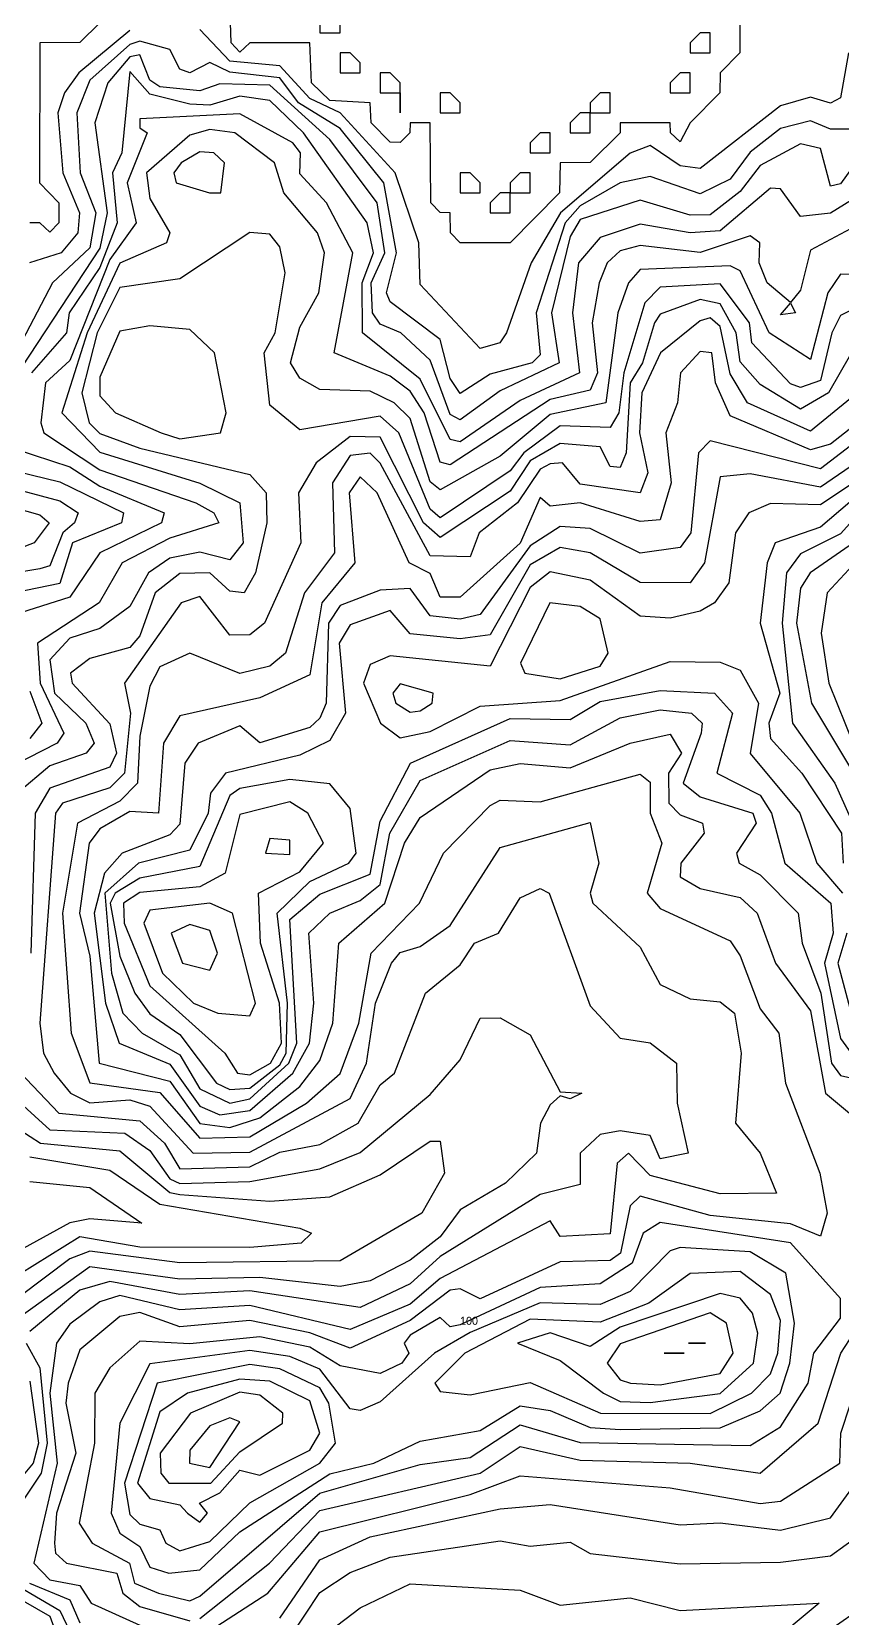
# Model space of a CAD drawing. Header units: metres. Extents: x 310028 to 360472, y 4137098 to 4159193.
# Drawn here: x 313210 to 314425, y 4144065 to 4146444 of the extents above; entities that cross this region are included whole.
import ezdxf

# ---------------------------------------------------------------- set-up
doc = ezdxf.new("R2010")
doc.units = ezdxf.units.M
for name, color, linetype in [('COAST', 5, 'Continuous'), ('CONTOUR', 254, 'Continuous'), ('CONTOUR_INDEX', 33, 'Continuous'), ('CONTOUR_LABELS', 7, 'Continuous')]:
    doc.layers.add(name, color=color, linetype=linetype)

msp = doc.modelspace()

# ---------------------------------------------------------------- linework, layer by layer
at = {"layer": 'COAST'}
for points in [[(314272.1, 4146517.5), (314271.9, 4146412.5), (314242.2, 4146382.5), (314242, 4146352.5), (314197.1, 4146307.5), (314182.5, 4146279), (314167.7, 4146292.5), (314167.5, 4146307.5), (314092.5, 4146307.5), (314092.2, 4146292.5), (314047.5, 4146248.3), (314002.5, 4146247.5), (314001.6, 4146202.5), (313927.5, 4146127.8), (313852.5, 4146127.7), (313838, 4146142.5), (313837.7, 4146172.5), (313822.5, 4146173.2), (313808.7, 4146187.5), (313807.5, 4146307.5), (313777.5, 4146307.5), (313777.4, 4146292.5), (313762.5, 4146278), (313747.5, 4146278.6), (313719, 4146307.5), (313717.5, 4146337.6), (313657.5, 4146341), (313629.8, 4146367.5), (313627.5, 4146427.6), (313537.5, 4146427.6), (313522.5, 4146413.5), (313509.2, 4146427.5), (313507.5, 4146487.8)], [(313312.5, 4146457.6), (313282.5, 4146428.1), (313222.5, 4146427.5), (313222, 4146217.5), (313251.3, 4146187.5), (313251.1, 4146157.5), (313237.5, 4146143.4), (313222.5, 4146157.6), (313207.5, 4146157.6)], [(313642.5, 4146442.5), (313672.5, 4146442.5), (313672.5, 4146457.5), (313657.5, 4146472.5), (313642.5, 4146472.5), (313642.5, 4146442.5)], [(314197.5, 4146412.5), (314227.5, 4146412.5), (314227.5, 4146442.5), (314212.5, 4146442.5), (314197.5, 4146427.5), (314197.5, 4146412.5)], [(313672.5, 4146382.5), (313702.5, 4146382.5), (313702.5, 4146397.5), (313687.5, 4146412.5), (313672.5, 4146412.5), (313672.5, 4146382.5)], [(313732.5, 4146352.5), (313762.5, 4146352.5), (313762.5, 4146367.5), (313747.5, 4146382.5), (313732.5, 4146382.5), (313732.5, 4146352.5)], [(314167.5, 4146352.5), (314197.5, 4146352.5), (314197.5, 4146382.5), (314182.5, 4146382.5), (314167.5, 4146367.5), (314167.5, 4146352.5)], [(313762.5, 4146322.5), (313762.5, 4146352.5), (313762.5, 4146322.5)], [(313822.5, 4146322.5), (313852.5, 4146322.5), (313852.5, 4146337.5), (313837.5, 4146352.5), (313822.5, 4146352.5), (313822.5, 4146322.5)], [(314047.5, 4146322.5), (314077.5, 4146322.5), (314077.5, 4146352.5), (314062.5, 4146352.5), (314047.5, 4146337.5), (314047.5, 4146322.5)], [(314017.5, 4146292.5), (314047.5, 4146292.5), (314047.5, 4146322.5), (314032.5, 4146322.5), (314017.5, 4146307.5), (314017.5, 4146292.5)], [(313957.5, 4146262.5), (313987.5, 4146262.5), (313987.5, 4146292.5), (313972.5, 4146292.5), (313957.5, 4146277.5), (313957.5, 4146262.5)], [(313852.5, 4146202.5), (313882.5, 4146202.5), (313882.5, 4146217.5), (313867.5, 4146232.5), (313852.5, 4146232.5), (313852.5, 4146202.5)], [(313927.5, 4146202.5), (313957.5, 4146202.5), (313957.5, 4146232.5), (313942.5, 4146232.5), (313927.5, 4146217.5), (313927.5, 4146202.5)], [(313897.5, 4146172.5), (313927.5, 4146172.5), (313927.5, 4146202.5), (313912.5, 4146202.5), (313897.5, 4146187.5), (313897.5, 4146172.5)]]:
    msp.add_lwpolyline(points, dxfattribs=at)
at = {"layer": 'CONTOUR'}
for points, elevation in [([(314437.5, 4146298), (314407.5, 4146298.1), (314377.5, 4146310.6), (314332.5, 4146298.8), (314287.5, 4146263.7), (314257.5, 4146223.1), (314212.5, 4146200.9), (314137.5, 4146226.9), (314092.5, 4146217.6), (314032.5, 4146183), (314009.9, 4146157.5), (313966.7, 4146022.5), (313972.5, 4145959.5), (313960.3, 4145947.5), (313897.5, 4145930.5), (313852.5, 4145901.5), (313837.5, 4145924.1), (313822.5, 4145982.5), (313747.5, 4146039.1), (313742.2, 4146052.5), (313757.1, 4146112.5), (313738.4, 4146217.5), (313672.5, 4146298.9), (313610.2, 4146337.5), (313582.5, 4146375.2), (313507.5, 4146383.5), (313477.5, 4146398.1), (313447.5, 4146382.7), (313432.5, 4146388.1), (313417.5, 4146417.3), (313372.5, 4146430), (313357.5, 4146424.8), (313297.5, 4146371.6), (313278, 4146322.5), (313283, 4146232.5), (313306.7, 4146172.5), (313297.5, 4146120.3), (313241.8, 4146067.5), (313115.8, 4145827.5)], 20), ([(313357.5, 4146445.8), (313281, 4146382.5), (313259.8, 4146352.5), (313249.6, 4146322.5), (313257.1, 4146232.5), (313281.8, 4146172.5), (313279.5, 4146142.5), (313254.8, 4146112.5), (313207.3, 4146097.5)], 10), ([(314434.8, 4146412.5), (314422.5, 4146345.1), (314407.5, 4146337.2), (314377.5, 4146345.8), (314332.5, 4146333), (314212.5, 4146239.1), (314182.5, 4146243), (314137.5, 4146273.4), (314107.5, 4146262.1), (314002.9, 4146172.5), (313959, 4146097.5), (313922, 4145992.5), (313912, 4145977.5), (313882.5, 4145969), (313792.5, 4146065), (313790.5, 4146127.5), (313755, 4146232.5), (313672.9, 4146322.5), (313627.5, 4146344.1), (313582.5, 4146393.1), (313507.5, 4146399.9), (313462.5, 4146447.4)], 10), ([(314512.5, 4146341.1), (314422.5, 4146216.1), (314407.5, 4146212.6), (314392.5, 4146269.1), (314362.5, 4146276), (314302.5, 4146243.7), (314272.5, 4146204.4), (314227.5, 4146169.5), (314197.5, 4146169.3), (314122.5, 4146191.7), (314032.5, 4146162.7), (314017.5, 4146137.2), (313989.6, 4146022.5), (314000.8, 4145947.5), (313912.5, 4145905.8), (313852.5, 4145862.1), (313837.5, 4145870.3), (313807.5, 4145951.7), (313763.5, 4145992.5), (313732.5, 4146005.4), (313721.4, 4146022.5), (313719, 4146067.5), (313739.8, 4146112.5), (313728.4, 4146187.5), (313657.5, 4146282.6), (313567.5, 4146363.9), (313492.5, 4146365.8), (313462.5, 4146355.4), (313402.5, 4146361.4), (313387.5, 4146371.5), (313372.5, 4146409.3), (313357.5, 4146406.4), (313324.3, 4146367.5), (313304.9, 4146307.5), (313323.6, 4146172.5), (313312.5, 4146119.8), (313159.4, 4145887.5)], 30), ([(314512.5, 4146237.3), (314407.5, 4146172.2), (314362.5, 4146167.3), (314332.5, 4146208.8), (314317.5, 4146209.4), (314242.5, 4146145.8), (314197.5, 4146142.8), (314122.5, 4146155.8), (314062.5, 4146135.7), (314030, 4146097.5), (314021, 4146022.5), (314031.4, 4145932.5), (313942.5, 4145891.3), (313852.5, 4145829.3), (313837.5, 4145832.5), (313792.5, 4145923), (313706.1, 4145992.5), (313705.5, 4146067.5), (313722.8, 4146112.5), (313713.4, 4146157.5), (313618, 4146292.5), (313567.5, 4146340.8), (313522.5, 4146347.4), (313477.5, 4146334), (313447.5, 4146335.4), (313387.5, 4146350.7), (313357.5, 4146384.3), (313345.5, 4146262.5), (313331.4, 4146232.5), (313338.5, 4146157.5), (313312.5, 4146090.5), (313266.7, 4146022.5), (313262.6, 4145992.5), (313210.2, 4145932.5)], 40), ([(314482.5, 4146078.7), (314422.5, 4146080.8), (314403.5, 4146052.5), (314377.5, 4145952.6), (314315.5, 4145992.5), (314272.5, 4146085.6), (314257.5, 4146093.2), (314122.5, 4146087.6), (314104.8, 4146067.5), (314088.9, 4146022.5), (314071, 4145887.5), (313987.5, 4145870.2), (313912.5, 4145807.8), (313822.5, 4145757), (313807.5, 4145769), (313777.5, 4145864.2), (313753.7, 4145887.5), (313717.5, 4145905.2), (313642.5, 4145907.5), (313612.5, 4145924.9), (313598.2, 4145947.5), (313612.5, 4146001.1), (313641, 4146052.5), (313649.3, 4146112.5), (313639, 4146142.5), (313588.5, 4146202.5), (313574.4, 4146247.5), (313515, 4146292.5), (313477.5, 4146297.3), (313447.5, 4146289.3), (313382.7, 4146232.5), (313387.5, 4146193.9), (313417.4, 4146142.5), (313412.3, 4146127.5), (313342.5, 4146097), (313293.6, 4145992.5), (313255.4, 4145872.5), (313312.5, 4145813.7), (313462.5, 4145767.4), (313522.5, 4145737.9), (313527.2, 4145677.5), (313507.5, 4145652.1), (313462.5, 4145663.7), (313417.5, 4145654.8), (313385.3, 4145632.5), (313357.5, 4145582.1), (313312.5, 4145549.3), (313267.5, 4145535), (313237.5, 4145502.1), (313244.8, 4145452.5), (313291.4, 4145407.5), (313303.9, 4145377.5), (313291.9, 4145362.5), (313237.5, 4145343.1), (313189.3, 4145302.5)], 60), ([(313477, 4146202.5), (313493.9, 4146202.5), (313499.3, 4146247.5), (313483.6, 4146262.5), (313462.5, 4146264.2), (313434.3, 4146247.5), (313423.5, 4146232.5), (313426.9, 4146217.5), (313477, 4146202.5)], 70), ([(314437.5, 4146026.3), (314422.5, 4146018.5), (314409.9, 4145992.5), (314392.5, 4145921.1), (314362.5, 4145910.5), (314347.5, 4145916), (314289.7, 4145977.5), (314286.4, 4146007.5), (314242.5, 4146066.1), (314152.5, 4146061.2), (314129.4, 4146037.5), (314097.7, 4145932.5), (314090.4, 4145872.5), (314077.5, 4145850.9), (314002.5, 4145853), (313948, 4145812.5), (313927.5, 4145785.5), (313822.5, 4145715), (313807.5, 4145728), (313760.5, 4145842.5), (313732.5, 4145867.6), (313612.5, 4145847.3), (313567.5, 4145884.2), (313558.7, 4145962.5), (313575.1, 4145992.5), (313590.2, 4146082.5), (313582.5, 4146121.4), (313567.5, 4146140.8), (313537.5, 4146143.1), (313432.5, 4146073.8), (313342.5, 4146060.4), (313308.3, 4145992.5), (313285.3, 4145902.5), (313296.5, 4145857.5), (313312.5, 4145841.5), (313372.5, 4145819.8), (313537.5, 4145780.4), (313561.9, 4145752.5), (313562.9, 4145707.5), (313546, 4145632.5), (313528.9, 4145602.5), (313507.5, 4145605.4), (313477.5, 4145632.6), (313432.5, 4145631.6), (313395.4, 4145602.5), (313372.5, 4145538.5), (313357.5, 4145520.6), (313297.5, 4145504.4), (313268.4, 4145482.5), (313271.2, 4145467.5), (313327.5, 4145406.3), (313337.5, 4145362.5), (313327.5, 4145341.1), (313237.5, 4145310), (313215.6, 4145272.5), (313209.3, 4145062.5)], 70), ([(314437.5, 4145960.2), (314404.8, 4145902.5), (314362.5, 4145878.2), (314302.5, 4145915.1), (314272.5, 4145948.9), (314266.1, 4145992.5), (314242.5, 4146036.1), (314212.5, 4146042.5), (314152.5, 4146020.8), (314143.8, 4146007.5), (314126, 4145947.5), (314107.4, 4145917.5), (314101.5, 4145812.5), (314092.5, 4145790.6), (314077.5, 4145792.3), (314062.5, 4145821.7), (314002.5, 4145826.8), (313957.5, 4145800.9), (313927.5, 4145755.1), (313822.5, 4145685.8), (313797.8, 4145707.5), (313732.5, 4145836.2), (313687.5, 4145837.1), (313637, 4145797.5), (313610.1, 4145752.5), (313613.8, 4145677.5), (313559.5, 4145557.5), (313537.5, 4145539.6), (313507.5, 4145539.4), (313462.5, 4145597.3), (313434.6, 4145587.5), (313349.4, 4145467.5), (313358.7, 4145422.5), (313349.6, 4145332.5), (313327.5, 4145310.5), (313256.7, 4145287.5), (313246, 4145272.5), (313222.6, 4144957.5), (313228.1, 4144912.5), (313243.9, 4144882.5), (313268.4, 4144852.5), (313297.5, 4144837.7), (313357.5, 4144842.5), (313387.5, 4144832.9), (313452.6, 4144762.5), (313537.5, 4144764), (313687.5, 4144844.3), (313712.2, 4144897.5), (313725.9, 4144987.5), (313749.6, 4145047.5), (313762.5, 4145063.4), (313792.5, 4145072.5), (313837.5, 4145104), (313912.5, 4145220.7), (314047.5, 4145258.1), (314060.3, 4145197.5), (314047.5, 4145152.5), (314051.5, 4145137.5), (314122.5, 4145071.3), (314152.5, 4145015.4), (314197.5, 4144994.1), (314242.5, 4144989.4), (314263.6, 4144972.5), (314273.6, 4144912.5), (314265.3, 4144807.5), (314302.4, 4144762.5), (314326.6, 4144702.5), (314242.5, 4144701.3), (314137.5, 4144729.1), (314104.7, 4144762.5), (314087.7, 4144747.5), (314077.5, 4144641.5), (314002.5, 4144637.6), (313987.5, 4144661.1), (313822.5, 4144574.7), (313777.5, 4144535.8), (313687.5, 4144498.1), (313537.5, 4144534.2), (313432.5, 4144527.7), (313342.5, 4144548.9), (313312.5, 4144539.4), (313267.5, 4144506), (313247.7, 4144477.5), (313237.5, 4144402.5), (313248.7, 4144297.5), (313213.4, 4144147.5), (313237.5, 4144122.8), (313282.5, 4144114.3), (313299.6, 4144087.5), (313372.5, 4144054.5)], 80), ([(314497.5, 4145942.9), (314377.5, 4145845.1), (314283.4, 4145887.5), (314257.5, 4145931.1), (314242.5, 4146002), (314227.5, 4146015.1), (314212.5, 4146010.7), (314152.8, 4145962.5), (314124.9, 4145902.5), (314121.4, 4145842.5), (314133.7, 4145782.5), (314122.5, 4145752.9), (314032.5, 4145765.6), (314005.9, 4145797.5), (313987.5, 4145796.1), (313972.5, 4145788.3), (313938.6, 4145737.5), (313881, 4145692.5), (313867.5, 4145656.6), (313807.5, 4145658.3), (313732.5, 4145797.1), (313717.5, 4145812.4), (313687.5, 4145808.8), (313661.1, 4145767.5), (313664, 4145662.5), (313619.1, 4145602.5), (313590.7, 4145512.5), (313567.5, 4145492.9), (313522.5, 4145481.7), (313447.5, 4145512.2), (313402.5, 4145492), (313387.5, 4145463), (313372.5, 4145387.8), (313369.2, 4145317.5), (313342.5, 4145290.5), (313279.1, 4145257.5), (313256.5, 4145122.5), (313269.8, 4144942.5), (313297.5, 4144868), (313402.5, 4144853.5), (313462.5, 4144784.9), (313537.5, 4144787), (313622.4, 4144837.5), (313672.5, 4144882.1), (313700.5, 4144957.5), (313719.3, 4145062.5), (313791.5, 4145137.5), (313827.5, 4145212.5), (313897.5, 4145283.6), (313912.5, 4145291.8), (313972.5, 4145289.4), (314122.5, 4145330.9), (314137.5, 4145318.7), (314137.6, 4145272.5), (314154.9, 4145227.5), (314133.1, 4145152.5), (314152.5, 4145129.4), (314257.5, 4145081.1), (314272.5, 4145058.4), (314302.5, 4144978.8), (314330, 4144942.5), (314340.2, 4144867.5), (314391.6, 4144732.5), (314402.8, 4144672.5), (314392.5, 4144637.8), (314347.5, 4144656.6), (314227.5, 4144669.2), (314122.5, 4144698.2), (314107.5, 4144683.5), (314093, 4144612.5), (314077.5, 4144601.4), (314002.5, 4144599.6), (313882.5, 4144544), (313852.5, 4144559.2), (313837.5, 4144557.2), (313777.5, 4144511.4), (313687.5, 4144470), (313627.5, 4144492.9), (313537.5, 4144511.4), (313432.5, 4144502.2), (313372.5, 4144523.5), (313342.5, 4144517.7), (313282.5, 4144467.7), (313265.1, 4144417.5), (313261.7, 4144387.5), (313276.6, 4144312.5), (313247.6, 4144222.5), (313244.5, 4144177.5), (313245.9, 4144162.5), (313262.5, 4144147.5), (313337.8, 4144132.5), (313347, 4144102.5), (313372.5, 4144082.5), (313447.5, 4144061)], 90), ([(313404.3, 4145842.5), (313432.5, 4145833.5), (313493.4, 4145842.5), (313502, 4145872.5), (313484.5, 4145962.5), (313447.5, 4145997.7), (313387.5, 4146003.2), (313342.5, 4145995.3), (313312.5, 4145926.1), (313312.5, 4145898.2), (313335.9, 4145872.5), (313404.3, 4145842.5)], 80), ([(314482.5, 4145857.7), (314392.5, 4145788.6), (314227.5, 4145830.7), (314209.7, 4145812.5), (314198.3, 4145692.5), (314182.5, 4145670.9), (314122.5, 4145662.4), (314047.5, 4145699), (314002.5, 4145702.3), (313957.5, 4145673.4), (313882.5, 4145570.3), (313852.5, 4145563.1), (313807.5, 4145568.1), (313777.5, 4145609.1), (313732.5, 4145606.9), (313672.5, 4145583.7), (313655.3, 4145557.5), (313651.6, 4145437.5), (313642.5, 4145415), (313627.5, 4145400.8), (313552.5, 4145378), (313522.5, 4145403.4), (313460, 4145377.5), (313439.9, 4145347.5), (313432.5, 4145255.7), (313417.5, 4145240), (313346.2, 4145212.5), (313319.3, 4145182.5), (313304.2, 4145122.5), (313320.9, 4144987.5), (313341.4, 4144927.5), (313417.5, 4144895.9), (313462.5, 4144832.7), (313492.5, 4144820.2), (313537.5, 4144826.5), (313601.7, 4144882.5), (313626.8, 4144927.5), (313633.5, 4144987.5), (313625.6, 4145092.5), (313657.1, 4145122.5), (313702.5, 4145141.3), (313732.5, 4145165.4), (313747.4, 4145242.5), (313792.5, 4145321.2), (313927.5, 4145381.4), (314017.5, 4145374.9), (314092.5, 4145415.2), (314152.5, 4145427.1), (314199.3, 4145422.5), (314215.2, 4145407.5), (314213.7, 4145392.5), (314186.7, 4145317.5), (314212.5, 4145297), (314291.1, 4145272.5), (314296.2, 4145257.5), (314267, 4145212.5), (314270.6, 4145197.5), (314302.5, 4145180), (314359.1, 4145122.5), (314365.4, 4145077.5), (314393.1, 4145002.5), (314409.2, 4144897.5), (314422.5, 4144878.9), (314473.6, 4144867.5)], 110), ([(314527.5, 4145853.7), (314392.5, 4145761.3), (314287.5, 4145781.4), (314242.5, 4145776.7), (314218.7, 4145647.5), (314197.5, 4145617.9), (314122.5, 4145618.2), (314047.5, 4145662.5), (314002.5, 4145670.8), (313957.5, 4145644.6), (313897.5, 4145539.9), (313852.5, 4145533.8), (313777.5, 4145541.3), (313747.5, 4145576.3), (313687.5, 4145554.6), (313671.1, 4145527.5), (313680.5, 4145422.5), (313657.5, 4145381.4), (313612.5, 4145359.4), (313501.1, 4145332.5), (313478.5, 4145302.5), (313474.8, 4145272.5), (313447.5, 4145216.6), (313370.6, 4145197.5), (313320.2, 4145152.5), (313330.2, 4145032.5), (313347.2, 4144972.5), (313375.9, 4144942.5), (313432.5, 4144910.1), (313462.5, 4144858.7), (313507.5, 4144837.6), (313537.5, 4144844), (313595.9, 4144897.5), (313607.8, 4144927.5), (313597.5, 4145113.1), (313642.5, 4145151.1), (313717.5, 4145181.1), (313732.5, 4145260.3), (313778.1, 4145347.5), (313927.5, 4145414.5), (314017.5, 4145412.7), (314062.5, 4145439.7), (314152.5, 4145456.1), (314233.8, 4145452.5), (314260.9, 4145422.5), (314237.2, 4145332.5), (314302.5, 4145299.1), (314319.3, 4145272.5), (314339, 4145197.5), (314408.1, 4145137.5), (314411.6, 4145092.5), (314398.7, 4145047.5), (314422.5, 4144934.4), (314438.6, 4144912.5)], 120), ([(314542.5, 4145835.2), (314392.5, 4145734.9), (314317.5, 4145736.6), (314285.1, 4145722.5), (314265.4, 4145692.5), (314255.4, 4145617.5), (314233.7, 4145587.5), (314212.5, 4145575.4), (314167.5, 4145564.6), (314122.5, 4145567.6), (314047.5, 4145621.5), (313987.5, 4145634.4), (313957.5, 4145610.7), (313897.5, 4145492.9), (313747.5, 4145508.4), (313717.5, 4145495.5), (313707.8, 4145467.5), (313733.4, 4145407.5), (313762.5, 4145385.2), (313807.5, 4145394.7), (313882.5, 4145432.6), (314002.5, 4145441.3), (314167.5, 4145499.8), (314242.5, 4145498.9), (314272.5, 4145487), (314299.8, 4145437.5), (314287.5, 4145361.6), (314361.6, 4145272.5), (314387.2, 4145197.5), (314425.7, 4145152.5)], 130), ([(313157, 4145827.5), (313267.5, 4145791.8), (313312.5, 4145762.8), (313408.9, 4145722.5), (313405.1, 4145707.5), (313312.6, 4145662.5), (313267.5, 4145596), (313193.6, 4145572.5)], 40), ([(313147.5, 4145794.7), (313252.5, 4145769.3), (313348, 4145722.5), (313345, 4145707.5), (313271.7, 4145677.5), (313252.5, 4145616.9), (313147.5, 4145595.1)], 30), ([(314497.5, 4145790.5), (314392.5, 4145701.1), (314324.8, 4145677.5), (314312.5, 4145647.5), (314302.3, 4145557.5), (314331.8, 4145452.5), (314315.2, 4145407.5), (314317.5, 4145384.2), (314364.7, 4145332.5), (314424.2, 4145242.5), (314426.8, 4145197.5)], 140), ([(313147.5, 4145768.7), (313252.5, 4145740.9), (313280.1, 4145722.5), (313274.4, 4145707.5), (313257.2, 4145692.5), (313237.5, 4145643.4), (313222.5, 4145638.5), (313102.5, 4145618.9)], 20), ([(313147.5, 4145740.6), (313222.5, 4145719.7), (313236.6, 4145707.5), (313213.9, 4145677.5), (313147.5, 4145652)], 10), ([(314442, 4145677.5), (314377.4, 4145632.5), (314362.5, 4145609.5), (314356.5, 4145557.5), (314379.2, 4145437.5), (314442.3, 4145332.5)], 160), ([(314467.5, 4145672.7), (314402.6, 4145602.5), (314393.7, 4145542.5), (314405.1, 4145467.5), (314467.5, 4145312.3)], 170), ([(313949.4, 4145482.5), (314002.5, 4145474), (314062.5, 4145492.8), (314074.5, 4145512.5), (314062.5, 4145563.5), (314032.5, 4145582.2), (313986.8, 4145587.5), (313943.2, 4145497.5), (313949.4, 4145482.5)], 140), ([(313207.5, 4145455.5), (313225.7, 4145407.5), (313207.5, 4145384.4)], 40), ([(313756.1, 4145437.5), (313777.5, 4145423.8), (313792.5, 4145425.8), (313810.7, 4145437.5), (313812.2, 4145452.5), (313762.5, 4145466.2), (313751.6, 4145452.5), (313756.1, 4145437.5)], 140), ([(313487.6, 4144867.5), (313507.5, 4144858), (313537.5, 4144859.8), (313582.5, 4144895), (313591.8, 4144912.5), (313593.9, 4144987.5), (313578.2, 4145122.5), (313627.5, 4145170.1), (313685.7, 4145197.5), (313696.5, 4145212.5), (313687.5, 4145279.3), (313657.5, 4145316.1), (313597.5, 4145322.8), (313522.5, 4145309.4), (313507.5, 4145299), (313462.5, 4145192.3), (313372.5, 4145175), (313335.4, 4145152.5), (313328.1, 4145137.5), (313342.5, 4145057.9), (313364.8, 4145002.5), (313387.5, 4144971.4), (313432.5, 4144940.4), (313487.6, 4144867.5)], 130), ([(313519.1, 4144882.5), (313537.5, 4144879.7), (313568.3, 4144897.5), (313584.9, 4144927.5), (313581.8, 4144987.5), (313553.4, 4145077.5), (313550.3, 4145152.5), (313612.5, 4145184.3), (313647.7, 4145227.5), (313624.4, 4145272.5), (313597.5, 4145289.2), (313522.5, 4145270.4), (313500.6, 4145182.5), (313462.5, 4145162), (313372.5, 4145153.5), (313348.1, 4145137.5), (313349, 4145107.5), (313387.5, 4145013.2), (313500, 4144912.5), (313519.1, 4144882.5)], 140), ([(313192.5, 4144884), (313251.3, 4144822.5), (313372.5, 4144810.8), (313409.6, 4144777.5), (313432.5, 4144738.9), (313537.5, 4144742.2), (313582.5, 4144763.9), (313642.5, 4144775.7), (313699.5, 4144807.5), (313732.5, 4144864.8), (313754.3, 4144882.5), (313800.5, 4145002.5), (313852.5, 4145044.8), (313874.2, 4145077.5), (313910.2, 4145092.5), (313942.5, 4145145.5), (313972.5, 4145159.3), (313985.8, 4145152.5), (314047.5, 4144983.5), (314092.5, 4144934.9), (314137.5, 4144928.1), (314176.7, 4144897.5), (314177.9, 4144837.5), (314194.4, 4144762.5), (314152.5, 4144753.9), (314137.5, 4144788.8), (314092.5, 4144795.8), (314062.5, 4144790.5), (314032.7, 4144762.5), (314032.5, 4144715.5), (313972.5, 4144700.5), (313822.5, 4144607.5), (313777.5, 4144566.7), (313702.5, 4144531), (313537.5, 4144555.8), (313432.5, 4144550.6), (313327.5, 4144570.1), (313282.5, 4144557.2), (313207.5, 4144495.2)], 70), ([(313436.5, 4145047.5), (313477.5, 4145037), (313488.9, 4145062.5), (313477.5, 4145096.5), (313447.5, 4145105.5), (313419.2, 4145092.5), (313436.5, 4145047.5)], 160), ([(314432.4, 4145092.5), (314418.5, 4145047.5), (314438.6, 4144972.5)], 130), ([(313192.5, 4144838.3), (313237.5, 4144797.7), (313349.8, 4144792.5), (313387.5, 4144766.5), (313417.5, 4144724), (313432.5, 4144716.9), (313537.5, 4144720.1), (313642.5, 4144739.2), (313702.5, 4144763.6), (313807.5, 4144850.3), (313852.5, 4144902.5), (313882.5, 4144964.8), (313912.5, 4144965.4), (313957.5, 4144939.8), (314002.5, 4144854.3), (314035, 4144852.5), (314017.5, 4144843.9), (314002.5, 4144848.6), (313987.5, 4144834.7), (313972.8, 4144807.5), (313966.8, 4144762.5), (313920.5, 4144717.5), (313852.5, 4144677.4), (313822.5, 4144636.9), (313777.5, 4144601.9), (313717.5, 4144571.2), (313672.5, 4144562.6), (313552.5, 4144575.8), (313432.5, 4144573.6), (313297.5, 4144592), (313192.5, 4144516.4)], 60), ([(313207.5, 4144756.9), (313327.5, 4144737.2), (313402.5, 4144685.8), (313612.5, 4144650), (313629.8, 4144642.5), (313614.3, 4144627.5), (313537.5, 4144621.1), (313372.5, 4144621.6), (313282.5, 4144637), (313192.5, 4144581.2)], 40), ([(313207.5, 4144719.9), (313297.5, 4144711.1), (313375.7, 4144657.5), (313297.5, 4144664.1), (313267.5, 4144657.9), (313177.5, 4144608.5)], 30), ([(313415.8, 4144132.5), (313462.5, 4144137.5), (313522.5, 4144194.5), (313657.5, 4144281.7), (313723.1, 4144297.5), (313792.5, 4144330.7), (313882.5, 4144346.5), (313942.5, 4144383.4), (313987.5, 4144376.7), (314047.5, 4144351.3), (314092.5, 4144348.3), (314242.5, 4144350.6), (314302.5, 4144376.3), (314332, 4144402.5), (314346.9, 4144447.5), (314353.8, 4144507.5), (314340.6, 4144582.5), (314287.5, 4144614.4), (314182.5, 4144621.1), (314167.5, 4144616.1), (314107.5, 4144555.1), (314062.5, 4144535.5), (313972.5, 4144538), (313867.5, 4144493.3), (313814.1, 4144462.5), (313732.5, 4144389.4), (313702.5, 4144376.4), (313687.5, 4144379.1), (313642.5, 4144438.8), (313597.5, 4144457.6), (313537.5, 4144466.5), (313387.5, 4144446.4), (313342.5, 4144357.7), (313329.4, 4144222.5), (313342.4, 4144192.5), (313372.5, 4144172.4), (313387.5, 4144141.6), (313415.8, 4144132.5)], 110), ([(314062.9, 4144372.5), (314227.5, 4144372.3), (314289.5, 4144402.5), (314317.5, 4144431.5), (314328.7, 4144462.5), (314332.5, 4144511.6), (314317.5, 4144550.6), (314272.5, 4144585), (314197.5, 4144582), (314135.2, 4144537.5), (314062.5, 4144509.1), (313957.5, 4144513.7), (313859.8, 4144462.5), (313814.7, 4144417.5), (313822.5, 4144405.1), (313867.5, 4144400.1), (313957.5, 4144418.4), (314062.9, 4144372.5)], 120), ([(314067.4, 4144402.5), (314092.5, 4144390), (314137.5, 4144388.8), (314242.5, 4144402.2), (314292.3, 4144447.5), (314298.8, 4144492.5), (314290.8, 4144522.5), (314272.5, 4144545.2), (314242.5, 4144551.9), (314092.5, 4144501.7), (314047.5, 4144472.7), (313987.5, 4144493), (313938.3, 4144477.5), (314002.5, 4144451.5), (314067.4, 4144402.5)], 130), ([(314108.1, 4144417.5), (314152.5, 4144414.9), (314242.5, 4144432.1), (314261.6, 4144462.5), (314251.8, 4144507.5), (314227.5, 4144523), (314092.5, 4144476.7), (314073.1, 4144447.5), (314092.5, 4144422.5), (314108.1, 4144417.5)], 140), ([(313201.9, 4144477.5), (313222.5, 4144440.4), (313233.6, 4144327.5), (313224.4, 4144282.5), (313194.8, 4144237.5)], 70), ([(313462.5, 4144064.7), (313566.6, 4144147.5), (313642.5, 4144226.6), (313882.5, 4144282.4), (313942.5, 4144322.6), (314032.5, 4144302.3), (314197.5, 4144297.6), (314302.5, 4144282.8), (314389.1, 4144357.5), (314423.4, 4144462.5), (314442.5, 4144492.5)], 90), ([(313411.3, 4144177.5), (313432.5, 4144166.1), (313477.5, 4144180.1), (313537.5, 4144237.9), (313642.5, 4144297.8), (313665.8, 4144327.5), (313655.9, 4144387.5), (313642.5, 4144410.7), (313582.5, 4144438.9), (313537.5, 4144445.4), (313398.3, 4144417.5), (313349.4, 4144267.5), (313357.5, 4144220.5), (313372.5, 4144206), (313402.5, 4144197.6), (313411.3, 4144177.5)], 120), ([(313207.5, 4144420.4), (313220.4, 4144327.5), (313212.4, 4144297.5), (313162.2, 4144237.5)], 60), ([(313443.9, 4144222.5), (313462.5, 4144209.2), (313473.7, 4144222.5), (313462, 4144237.5), (313492.5, 4144253), (313522.5, 4144287), (313552.5, 4144279.5), (313627.5, 4144317.3), (313642.2, 4144342.5), (313627.5, 4144391.1), (313567.5, 4144420.6), (313522.5, 4144423.5), (313443.7, 4144402.5), (313402.5, 4144374.6), (313369.2, 4144267.5), (313387.5, 4144244.4), (313432.5, 4144234.9), (313443.9, 4144222.5)], 130), ([(313416.1, 4144267.5), (313478.7, 4144267.5), (313522.5, 4144314.6), (313586.4, 4144357.5), (313586.9, 4144372.5), (313552.5, 4144399.5), (313522.5, 4144404.2), (313448.3, 4144372.5), (313403, 4144312.5), (313403.8, 4144282.5), (313416.1, 4144267.5)], 140), ([(313462.5, 4144036.7), (313564.2, 4144102.5), (313642.5, 4144194.7), (313867.5, 4144250.4), (313942.5, 4144278.4), (314167.5, 4144260.8), (314302.5, 4144237.1), (314332.5, 4144240.8), (314421.5, 4144297.5), (314423.4, 4144342.5), (314437.5, 4144386.4), (314452.5, 4144407.6), (314467.5, 4144401.1), (314533.7, 4144282.5), (314587.5, 4144227.7), (314602.5, 4144218.4), (314715.1, 4144207.5), (314752.5, 4144175.9), (314786.9, 4144117.5), (314772.5, 4144087.5), (314737.5, 4144068.6), (314662.5, 4144052.8)], 80), ([(313582.5, 4144065), (313642.5, 4144152.7), (313717.5, 4144186.9), (313912.5, 4144229), (313987.5, 4144235.7), (314182.5, 4144205), (314242.5, 4144208), (314332.5, 4144196.9), (314407.5, 4144215.4), (314467.5, 4144298.2), (314482.5, 4144297.9), (314507.9, 4144252.5), (314542.5, 4144218.4), (314587.5, 4144178.4), (314665.4, 4144132.5), (314497.5, 4144070.7), (314449.5, 4144027.5)], 70), ([(313597.5, 4144035.9), (313642.5, 4144103.7), (313687.5, 4144133.4), (313747.5, 4144156.4), (313912.5, 4144180.9), (313957.5, 4144173.2), (314017.5, 4144179), (314047.5, 4144161.9), (314182.5, 4144146.7), (314332.5, 4144149.3), (314407.5, 4144158.8), (314454.8, 4144192.5), (314529, 4144132.5), (314378.7, 4144027.5)], 60), ([(313156.8, 4144132.5), (313252.5, 4144076.7), (313267.5, 4144045.3)], 60), ([(313207, 4144117.5), (313267.5, 4144092.4), (313282.5, 4144058.4)], 70)]:
    msp.add_lwpolyline(points, dxfattribs=dict(at, elevation=elevation))
at = {"layer": 'CONTOUR_INDEX'}
for points, elevation in [([(314452.5, 4146156.4), (314377.5, 4146116.8), (314362.5, 4146056.5), (314347.5, 4146038), (314312.8, 4146067.5), (314300.6, 4146097.5), (314301.6, 4146127.5), (314287.5, 4146138.1), (314212.5, 4146113.2), (314122.5, 4146123.7), (314092.5, 4146115.5), (314072.9, 4146097.5), (314061.1, 4146067.5), (314050.4, 4146007.5), (314058.5, 4145932.5), (314047.5, 4145906.7), (313987.5, 4145892.9), (313837.5, 4145794.7), (313822.5, 4145798.9), (313798.8, 4145872.5), (313777.5, 4145905.3), (313747.5, 4145927.6), (313663.5, 4145962.5), (313691.7, 4146112.5), (313652.3, 4146187.5), (313612.5, 4146231.1), (313613.3, 4146262.5), (313601.9, 4146277.5), (313522.5, 4146320.9), (313372.5, 4146313.5), (313372.5, 4146300.2), (313383.7, 4146292.5), (313353.7, 4146217.5), (313367.1, 4146157.5), (313327.5, 4146102.6), (313267.5, 4145951), (313231.1, 4145917.5), (313223.9, 4145857.5), (313228.5, 4145842.5), (313312.5, 4145787.4), (313456.2, 4145737.5), (313483.4, 4145722.5), (313490.7, 4145707.5), (313417.5, 4145684.5), (313346.1, 4145647.5), (313311.3, 4145587.5), (313219.2, 4145527.5), (313222.9, 4145467.5), (313258.6, 4145392.5), (313248.7, 4145377.5), (313160.1, 4145332.5)], 50), ([(314332.5, 4146019.6), (314347.5, 4146037.1), (314355.3, 4146022.5), (314332.5, 4146019.6)], 50), ([(314512.5, 4145908.1), (314407.5, 4145825.9), (314377.5, 4145817.1), (314257.5, 4145868.2), (314235.4, 4145917.5), (314229.9, 4145962.5), (314212.5, 4145964.5), (314183, 4145932.5), (314178.5, 4145887.5), (314160.9, 4145842.5), (314168.9, 4145767.5), (314152.5, 4145712.3), (314122.5, 4145709.8), (314032.5, 4145737.9), (313987.5, 4145732.6), (313972.5, 4145745.7), (313942.5, 4145677.1), (313852.5, 4145596.3), (313822.5, 4145596.1), (313807.5, 4145631.7), (313776.2, 4145647.5), (313728.4, 4145752.5), (313702.5, 4145776.6), (313686.3, 4145752.5), (313694.9, 4145647.5), (313645.2, 4145587.5), (313627.5, 4145479.6), (313552.5, 4145445.1), (313432.5, 4145418.5), (313407.8, 4145377.5), (313400.3, 4145272.5), (313357.5, 4145274.8), (313312.5, 4145248.8), (313296.3, 4145227.5), (313281.8, 4145122.5), (313297.5, 4145057.8), (313311.3, 4144897.5), (313417.5, 4144870.3), (313462.5, 4144807.2), (313507.5, 4144800.9), (313552.5, 4144815.3), (313612.5, 4144862.4), (313642.5, 4144901.6), (313661.9, 4144957.5), (313670.6, 4145077.5), (313739.6, 4145137.5), (313769.4, 4145227.5), (313792.5, 4145265.7), (313897.5, 4145337.2), (313942.5, 4145346.8), (314017.5, 4145340.3), (314107.5, 4145377.3), (314167.5, 4145390.7), (314184.1, 4145362.5), (314164.7, 4145332.5), (314165.2, 4145287.5), (314182.5, 4145269.6), (314215.8, 4145257.5), (314218.1, 4145242.5), (314183.1, 4145197.5), (314182.5, 4145177.1), (314212.5, 4145159.3), (314272.5, 4145145.8), (314297.6, 4145122.5), (314325, 4145047.5), (314377.5, 4144975.7), (314400.3, 4144852.5), (314471.9, 4144792.5)], 100), ([(314497.5, 4145774), (314422.5, 4145691.3), (314362.5, 4145661.2), (314341.5, 4145632.5), (314335.4, 4145557.5), (314350.6, 4145407.5), (314414.1, 4145317.5), (314461.2, 4145212.5)], 150), ([(313560.9, 4145212.5), (313597.5, 4145210.1), (313597.5, 4145231.9), (313567.5, 4145234.3), (313560.9, 4145212.5)], 150), ([(313489.3, 4144972.5), (313537.5, 4144968.4), (313546, 4144987.5), (313511.4, 4145122.5), (313477.5, 4145137.4), (313387.5, 4145126.8), (313378.6, 4145107.5), (313406.4, 4145032.5), (313453, 4144987.5), (313489.3, 4144972.5)], 150), ([(313192.5, 4144797.5), (313223.4, 4144777.5), (313342.5, 4144766.2), (313417.5, 4144703.4), (313432.5, 4144700.4), (313567.5, 4144690.3), (313657.5, 4144697), (313732.5, 4144730.2), (313807.5, 4144780.4), (313822.5, 4144780.4), (313829, 4144732.5), (313794.9, 4144672.5), (313672.5, 4144600.8), (313432.5, 4144597.9), (313297.5, 4144615.5), (313267.5, 4144604.2), (313192.5, 4144547.6)], 50), ([(313400.3, 4144102.5), (313447.5, 4144090.9), (313462.5, 4144097.9), (313642.3, 4144252.5), (313792.5, 4144295.4), (313867.5, 4144305.9), (313942.5, 4144355.2), (314032.5, 4144328.6), (314287.5, 4144324.1), (314332.5, 4144352.2), (314374.3, 4144417.5), (314382.5, 4144462.5), (314422.5, 4144515.1), (314422.5, 4144544.5), (314347.5, 4144628.1), (314152.5, 4144658.3), (314126.7, 4144642.5), (314110.2, 4144597.5), (314062.5, 4144566.3), (313972.5, 4144561.1), (313852.5, 4144505.1), (313837.5, 4144502.1), (313822.5, 4144516.1), (313777.5, 4144489.3), (313768.6, 4144477.5), (313775.9, 4144462.5), (313765.2, 4144447.5), (313732.5, 4144432.2), (313672.5, 4144443.4), (313627.5, 4144471.5), (313552.5, 4144486.8), (313447.5, 4144476.3), (313372.5, 4144480.6), (313327.5, 4144440.5), (313304.9, 4144402.5), (313304.5, 4144327.5), (313281.7, 4144207.5), (313301.2, 4144177.5), (313357.2, 4144147.5), (313364.7, 4144117.5), (313400.3, 4144102.5)], 100), ([(314194.8, 4144477.5), (314220.4, 4144477.5), (314194.8, 4144477.5)], 150), ([(314158.6, 4144462.5), (314188.4, 4144462.5), (314158.6, 4144462.5)], 150), ([(313447.1, 4144297.5), (313477.5, 4144291.3), (313522.5, 4144359.8), (313507.5, 4144365.6), (313477.5, 4144353.4), (313447.5, 4144317.2), (313447.1, 4144297.5)], 150), ([(313177.5, 4144102.7), (313237.5, 4144068.2), (313252.5, 4144027.4)], 50), ([(313552.5, 4143966.1), (313702.5, 4144080.8), (313777.5, 4144116.5), (313942.5, 4144107.3), (314002.5, 4144084.6), (314107.5, 4144095.7), (314182.5, 4144076.7), (314390.9, 4144087.5), (314336.7, 4144042.5)], 50)]:
    msp.add_lwpolyline(points, dxfattribs=dict(at, elevation=elevation))

# ---------------------------------------------------------------- texts
at = {"layer": 'CONTOUR_LABELS'}
msp.add_text('100', height=12, dxfattribs=at).set_placement((313852.5, 4144505.1))

doc.saveas('drawing.dxf')
